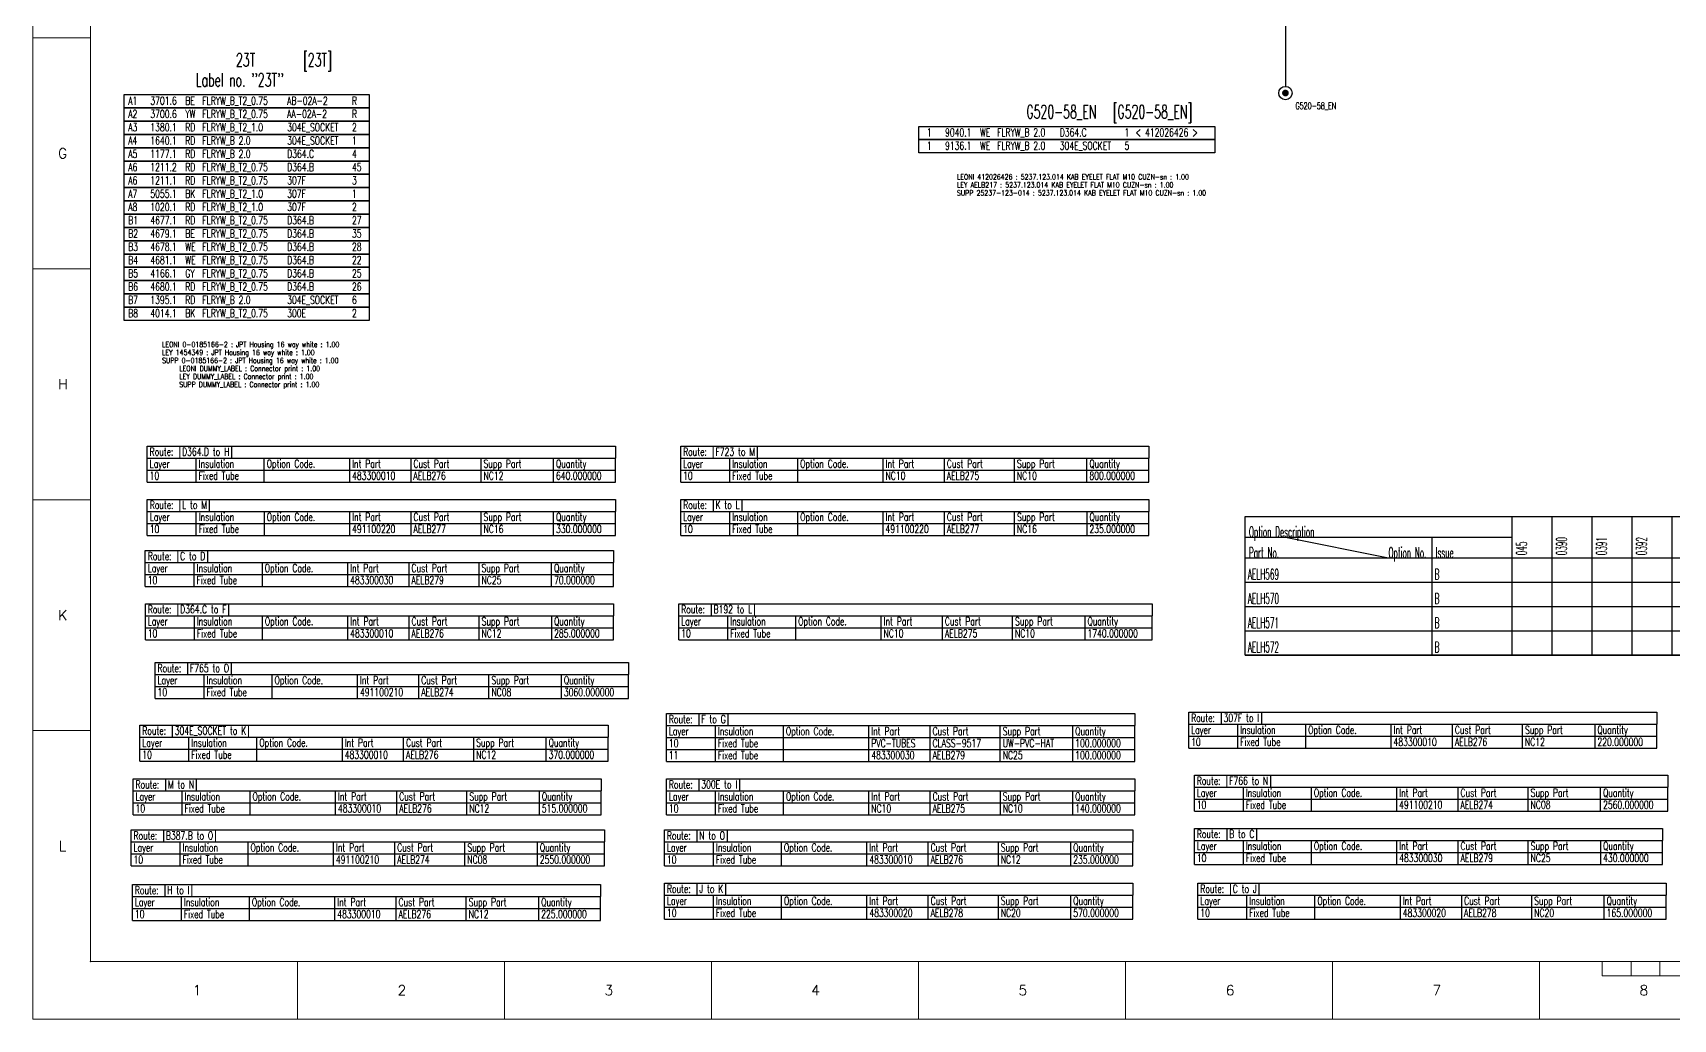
# Model space of a CAD drawing. Header units: millimetres. Extents: x 0 to 1601, y 0 to 909.
# Drawn here: x 0 to 615, y 0 to 370 of the extents above; entities that cross this region are included whole.
import ezdxf

# ---------------------------------------------------------------- set-up
doc = ezdxf.new("R2010")
doc.units = ezdxf.units.MM
doc.linetypes.add('HIDDEN', pattern=[9.525, 6.35, -3.175])
doc.layers.add('Leoni-Beschriftungslayer', color=7, linetype='Continuous')
doc.layers.add('Unreferenced', color=7, linetype='Continuous')
doc.styles.add('DEFAULT', font='simplex.shx', dxfattribs={"bigfont": 'bigfont'})
doc.styles.add('HS-COMP-DESCRIPTION', font='ROMANS.SHX', dxfattribs={"width": 0.6, "height": 5})
doc.styles.add('HS-NODE', font='ROMANS.SHX', dxfattribs={"width": 0.7, "height": 2.5})
doc.styles.add('HS-PART-NO', font='ROMANS.SHX', dxfattribs={"width": 0.7, "height": 2})
doc.styles.add('HS-TABLE-COMPOSITE', font='ROMANS.SHX', dxfattribs={"width": 0.5, "height": 4})
doc.styles.add('HS-TABLE-INSULATION', font='ROMANS.SHX', dxfattribs={"width": 0.7, "height": 3})
doc.styles.add('HS-WIRE', font='ROMANS.SHX', dxfattribs={"width": 0.7, "height": 3})

# ---------------------------------------------------------------- blocks, each defined once
blk = doc.blocks.new('frame')
at = {"layer": 'Unreferenced', "color": 0, "linetype": 'Continuous', "lineweight": 0}
for p, q in [((791.47, 1921.68), (791.47, 3384.01)), ((791.47, 3384.01), (791.47, 1921.68)), ((826.25, 3349.24), (826.25, 1956.46)), ((791.47, 2513.57), (826.25, 2513.57)), ((791.47, 2374.29), (826.25, 2374.29)), ((791.47, 2235.02), (826.25, 2235.02)), ((791.47, 2095.74), (826.25, 2095.74)), ((826.25, 1956.46), (2824.13, 1956.46)), ((951.11, 1956.46), (951.11, 1921.68)), ((1075.98, 1956.46), (1075.98, 1921.68)), ((1200.85, 1956.46), (1200.85, 1921.68)), ((1325.72, 1956.46), (1325.72, 1921.68)), ((1450.59, 1956.46), (1450.59, 1921.68)), ((1575.45, 1956.46), (1575.45, 1921.68)), ((1700.32, 1956.46), (1700.32, 1921.68)), ((1738.25, 1956.46), (1738.25, 1947.77)), ((1755.64, 1956.46), (1755.64, 1947.77)), ((1773.02, 1956.46), (1773.02, 1947.77)), ((1738.25, 1947.77), (1912.13, 1947.77)), ((791.47, 1921.68), (2858.9, 1921.68)), ((791.47, 1921.68), (2858.9, 1921.68))]:
    blk.add_line(p, q, dxfattribs=at)
blk.add_point((826.25, 1956.46), dxfattribs=at)
blk.add_point((826.25, 1956.46), dxfattribs=at)
at = {"layer": 'Unreferenced', "color": 0, "linetype": 'Continuous', "lineweight": 0, "style": 'DEFAULT'}
for s, p in [('G', (806.69, 2440.95)), ('H', (806.83, 2301.67)), ('K', (806.83, 2162.4)), ('L', (807.12, 2023.12)), ('1', (887.96, 1936.09)), ('2', (1011.52, 1936.09)), ('3', (1136.39, 1936.09)), ('4', (1261.11, 1936.09)), ('5', (1386.12, 1936.09)), ('6', (1511.14, 1936.09)), ('7', (1635.86, 1936.09)), ('8', (1760.73, 1936.09))]:
    blk.add_text(s, height=6.09, dxfattribs=at).set_placement(p)

msp = doc.modelspace()

# ---------------------------------------------------------------- linework, layer by layer
at = {"color": 7, "ltscale": 8}
msp.add_lwpolyline([(469.671, 395.365), (469.675, 349.754)], dxfattribs=at)
at = {"color": 7, "linetype": 'Continuous'}
for points in [[(34.27, 341.671), (34.27, 346.651), (126.07, 346.651), (126.07, 341.671), (34.27, 341.671)], [(34.27, 336.691), (34.27, 341.671), (126.07, 341.671), (126.07, 336.691), (34.27, 336.691)], [(34.27, 331.711), (34.27, 336.691), (126.07, 336.691), (126.07, 331.711), (34.27, 331.711)], [(332.251, 329.779), (332.251, 334.759), (443.151, 334.759), (443.151, 329.779), (332.251, 329.779)], [(34.27, 326.731), (34.27, 331.711), (126.07, 331.711), (126.07, 326.731), (34.27, 326.731)], [(34.27, 321.751), (34.27, 326.731), (126.07, 326.731), (126.07, 321.751), (34.27, 321.751)], [(332.251, 324.799), (332.251, 329.779), (443.151, 329.779), (443.151, 324.799), (332.251, 324.799)], [(34.27, 316.771), (34.27, 321.751), (126.07, 321.751), (126.07, 316.771), (34.27, 316.771)], [(34.27, 311.791), (34.27, 316.771), (126.07, 316.771), (126.07, 311.791), (34.27, 311.791)], [(34.27, 306.811), (34.27, 311.791), (126.07, 311.791), (126.07, 306.811), (34.27, 306.811)], [(34.27, 301.831), (34.27, 306.811), (126.07, 306.811), (126.07, 301.831), (34.27, 301.831)], [(34.27, 296.851), (34.27, 301.831), (126.07, 301.831), (126.07, 296.851), (34.27, 296.851)], [(34.27, 291.871), (34.27, 296.851), (126.07, 296.851), (126.07, 291.871), (34.27, 291.871)], [(34.27, 286.891), (34.27, 291.871), (126.07, 291.871), (126.07, 286.891), (34.27, 286.891)], [(34.27, 281.911), (34.27, 286.891), (126.07, 286.891), (126.07, 281.911), (34.27, 281.911)], [(34.27, 276.931), (34.27, 281.911), (126.07, 281.911), (126.07, 276.931), (34.27, 276.931)], [(34.27, 271.951), (34.27, 276.931), (126.07, 276.931), (126.07, 271.951), (34.27, 271.951)], [(34.27, 266.971), (34.27, 271.951), (126.07, 271.951), (126.07, 266.971), (34.27, 266.971)], [(34.27, 261.991), (34.27, 266.971), (126.07, 266.971), (126.07, 261.991), (34.27, 261.991)], [(42.919, 210.375), (42.919, 214.875)], [(42.919, 214.875), (218.479, 214.875)], [(42.919, 210.375), (218.479, 210.375)], [(42.919, 201.375), (42.919, 210.375)], [(42.919, 201.375), (42.919, 210.375)], [(42.919, 210.375), (218.479, 210.375)], [(61.289, 201.375), (61.289, 210.375)], [(86.809, 201.375), (86.809, 210.375)], [(118.819, 201.375), (118.819, 210.375)], [(141.809, 201.375), (141.809, 210.375)], [(168.099, 201.375), (168.099, 210.375)], [(195.269, 201.375), (195.269, 210.375)], [(218.479, 214.875), (218.479, 210.375)], [(218.479, 201.375), (218.479, 210.375)], [(218.479, 201.375), (218.479, 210.375)], [(242.919, 210.375), (242.919, 214.875)], [(242.919, 214.875), (418.479, 214.875)], [(242.919, 210.375), (418.479, 210.375)], [(242.919, 201.375), (242.919, 210.375)], [(242.919, 201.375), (242.919, 210.375)], [(242.919, 210.375), (418.479, 210.375)], [(261.289, 201.375), (261.289, 210.375)], [(286.809, 201.375), (286.809, 210.375)], [(318.819, 201.375), (318.819, 210.375)], [(341.809, 201.375), (341.809, 210.375)], [(368.099, 201.375), (368.099, 210.375)], [(395.269, 201.375), (395.269, 210.375)], [(418.479, 214.875), (418.479, 210.375)], [(418.479, 201.375), (418.479, 210.375)], [(418.479, 201.375), (418.479, 210.375)], [(42.919, 205.875), (218.479, 205.875)], [(242.919, 205.875), (418.479, 205.875)], [(42.919, 201.375), (218.479, 201.375)], [(42.919, 201.375), (218.479, 201.375)], [(242.919, 201.375), (418.479, 201.375)], [(242.919, 201.375), (418.479, 201.375)], [(42.935, 190.405), (42.935, 194.905)], [(42.935, 194.905), (218.495, 194.905)], [(218.495, 194.905), (218.495, 190.405)], [(242.935, 190.405), (242.935, 194.905)], [(242.935, 194.905), (418.495, 194.905)], [(418.495, 194.905), (418.495, 190.405)], [(42.935, 190.405), (218.495, 190.405)], [(42.935, 181.405), (42.935, 190.405)], [(42.935, 181.405), (42.935, 190.405)], [(42.935, 190.405), (218.495, 190.405)], [(42.935, 185.905), (218.495, 185.905)], [(61.305, 181.405), (61.305, 190.405)], [(86.825, 181.405), (86.825, 190.405)], [(118.835, 181.405), (118.835, 190.405)], [(141.825, 181.405), (141.825, 190.405)], [(168.115, 181.405), (168.115, 190.405)], [(195.285, 181.405), (195.285, 190.405)], [(218.495, 181.405), (218.495, 190.405)], [(218.495, 181.405), (218.495, 190.405)], [(242.935, 190.405), (418.495, 190.405)], [(242.935, 181.405), (242.935, 190.405)], [(242.935, 181.405), (242.935, 190.405)], [(242.935, 190.405), (418.495, 190.405)], [(242.935, 185.905), (418.495, 185.905)], [(261.305, 181.405), (261.305, 190.405)], [(286.825, 181.405), (286.825, 190.405)], [(318.835, 181.405), (318.835, 190.405)], [(341.825, 181.405), (341.825, 190.405)], [(368.115, 181.405), (368.115, 190.405)], [(395.285, 181.405), (395.285, 190.405)], [(418.495, 181.405), (418.495, 190.405)], [(418.495, 181.405), (418.495, 190.405)], [(454.608, 188.537), (989.608, 188.537), (989.608, 136.537), (454.608, 136.537), (454.608, 188.537)], [(554.608, 188.537), (554.608, 172.918)], [(569.608, 188.537), (569.608, 136.537)], [(584.608, 188.537), (584.608, 136.537)], [(599.608, 188.537), (599.608, 136.537)], [(614.608, 188.537), (614.608, 136.537)], [(42.935, 181.405), (218.495, 181.405)], [(42.935, 181.405), (218.495, 181.405)], [(242.935, 181.405), (418.495, 181.405)], [(242.935, 181.405), (418.495, 181.405)], [(454.608, 180.728), (554.608, 180.728)], [(469.656, 180.728), (508.322, 172.918)], [(524.608, 180.728), (524.608, 172.918)], [(42.183, 171.24), (42.183, 175.74)], [(42.183, 175.74), (217.743, 175.74)], [(217.743, 175.74), (217.743, 171.24)], [(454.608, 172.918), (989.608, 172.918)], [(524.608, 172.918), (524.608, 136.537)], [(554.608, 172.918), (554.608, 136.537)], [(42.183, 171.24), (217.743, 171.24)], [(42.183, 162.24), (42.183, 171.24)], [(42.183, 162.24), (42.183, 171.24)], [(42.183, 171.24), (217.743, 171.24)], [(42.183, 166.74), (217.743, 166.74)], [(60.553, 162.24), (60.553, 171.24)], [(86.073, 162.24), (86.073, 171.24)], [(118.083, 162.24), (118.083, 171.24)], [(141.073, 162.24), (141.073, 171.24)], [(167.363, 162.24), (167.363, 171.24)], [(194.533, 162.24), (194.533, 171.24)], [(217.743, 162.24), (217.743, 171.24)], [(217.743, 162.24), (217.743, 171.24)], [(42.183, 162.24), (217.743, 162.24)], [(42.183, 162.24), (217.743, 162.24)], [(454.608, 163.823), (989.608, 163.823)], [(42.199, 151.27), (42.199, 155.77)], [(42.199, 155.77), (217.759, 155.77)], [(217.759, 155.77), (217.759, 151.27)], [(242.199, 151.27), (242.199, 155.77)], [(242.199, 155.77), (419.749, 155.77)], [(419.749, 155.77), (419.749, 151.27)], [(454.608, 154.728), (989.608, 154.728)], [(42.199, 151.27), (217.759, 151.27)], [(42.199, 142.27), (42.199, 151.27)], [(42.199, 142.27), (42.199, 151.27)], [(42.199, 151.27), (217.759, 151.27)], [(60.569, 142.27), (60.569, 151.27)], [(86.089, 142.27), (86.089, 151.27)], [(118.099, 142.27), (118.099, 151.27)], [(141.089, 142.27), (141.089, 151.27)], [(167.379, 142.27), (167.379, 151.27)], [(194.549, 142.27), (194.549, 151.27)], [(217.759, 142.27), (217.759, 151.27)], [(217.759, 142.27), (217.759, 151.27)], [(242.199, 151.27), (419.749, 151.27)], [(242.199, 142.27), (242.199, 151.27)], [(242.199, 142.27), (242.199, 151.27)], [(242.199, 151.27), (419.749, 151.27)], [(260.569, 142.27), (260.569, 151.27)], [(286.089, 142.27), (286.089, 151.27)], [(318.099, 142.27), (318.099, 151.27)], [(341.089, 142.27), (341.089, 151.27)], [(367.379, 142.27), (367.379, 151.27)], [(394.549, 142.27), (394.549, 151.27)], [(419.749, 142.27), (419.749, 151.27)], [(419.749, 142.27), (419.749, 151.27)], [(42.199, 146.77), (217.759, 146.77)], [(42.199, 142.27), (217.759, 142.27)], [(42.199, 142.27), (217.759, 142.27)], [(242.199, 146.77), (419.749, 146.77)], [(242.199, 142.27), (419.749, 142.27)], [(242.199, 142.27), (419.749, 142.27)], [(454.608, 145.633), (989.608, 145.633)], [(454.608, 136.537), (989.608, 136.537)], [(45.865, 129.209), (45.865, 133.709)], [(45.865, 133.709), (223.415, 133.709)], [(45.865, 129.209), (223.415, 129.209)], [(45.865, 120.209), (45.865, 129.209)], [(45.865, 120.209), (45.865, 129.209)], [(45.865, 129.209), (223.415, 129.209)], [(64.235, 120.209), (64.235, 129.209)], [(89.755, 120.209), (89.755, 129.209)], [(121.765, 120.209), (121.765, 129.209)], [(144.755, 120.209), (144.755, 129.209)], [(171.045, 120.209), (171.045, 129.209)], [(198.215, 120.209), (198.215, 129.209)], [(223.415, 133.709), (223.415, 129.209)], [(223.415, 120.209), (223.415, 129.209)], [(223.415, 120.209), (223.415, 129.209)], [(45.865, 124.709), (223.415, 124.709)], [(45.865, 120.209), (223.415, 120.209)], [(45.865, 120.209), (223.415, 120.209)], [(237.586, 110.088), (237.586, 114.588)], [(237.586, 114.588), (413.146, 114.588)], [(413.146, 114.588), (413.146, 110.088)], [(433.404, 110.576), (433.404, 115.076)], [(433.404, 115.076), (608.964, 115.076)], [(608.964, 115.076), (608.964, 110.576)], [(40.159, 105.777), (40.159, 110.277)], [(40.159, 110.277), (215.719, 110.277)], [(40.159, 105.777), (215.719, 105.777)], [(40.159, 96.777), (40.159, 105.777)], [(40.159, 96.777), (40.159, 105.777)], [(40.159, 105.777), (215.719, 105.777)], [(58.529, 96.777), (58.529, 105.777)], [(84.049, 96.777), (84.049, 105.777)], [(116.059, 96.777), (116.059, 105.777)], [(139.049, 96.777), (139.049, 105.777)], [(165.339, 96.777), (165.339, 105.777)], [(192.509, 96.777), (192.509, 105.777)], [(215.719, 110.277), (215.719, 105.777)], [(215.719, 96.777), (215.719, 105.777)], [(215.719, 96.777), (215.719, 105.777)], [(237.586, 110.088), (413.146, 110.088)], [(237.586, 96.588), (237.586, 110.088)], [(237.586, 96.588), (237.586, 110.088)], [(237.586, 110.088), (413.146, 110.088)], [(237.586, 105.588), (413.146, 105.588)], [(255.956, 96.588), (255.956, 110.088)], [(281.476, 96.588), (281.476, 110.088)], [(313.486, 96.588), (313.486, 110.088)], [(336.476, 96.588), (336.476, 110.088)], [(362.766, 96.588), (362.766, 110.088)], [(389.936, 96.588), (389.936, 110.088)], [(413.146, 96.588), (413.146, 110.088)], [(413.146, 96.588), (413.146, 110.088)], [(433.404, 110.576), (608.964, 110.576)], [(433.404, 101.576), (433.404, 110.576)], [(433.404, 101.576), (433.404, 110.576)], [(433.404, 110.576), (608.964, 110.576)], [(433.404, 106.076), (608.964, 106.076)], [(451.774, 101.576), (451.774, 110.576)], [(477.294, 101.576), (477.294, 110.576)], [(509.304, 101.576), (509.304, 110.576)], [(532.294, 101.576), (532.294, 110.576)], [(558.584, 101.576), (558.584, 110.576)], [(585.754, 101.576), (585.754, 110.576)], [(608.964, 101.576), (608.964, 110.576)], [(608.964, 101.576), (608.964, 110.576)], [(40.159, 101.277), (215.719, 101.277)], [(237.586, 101.088), (413.146, 101.088)], [(433.404, 101.576), (608.964, 101.576)], [(433.404, 101.576), (608.964, 101.576)], [(40.159, 96.777), (215.719, 96.777)], [(40.159, 96.777), (215.719, 96.777)], [(237.586, 96.588), (413.146, 96.588)], [(237.586, 96.588), (413.146, 96.588)], [(37.602, 85.618), (37.602, 90.118)], [(37.602, 90.118), (213.162, 90.118)], [(213.162, 90.118), (213.162, 85.618)], [(237.602, 85.618), (237.602, 90.118)], [(237.602, 90.118), (413.162, 90.118)], [(413.162, 90.118), (413.162, 85.618)], [(435.52, 87.011), (435.52, 91.511)], [(435.52, 91.511), (613.07, 91.511)], [(435.52, 87.011), (613.07, 87.011)], [(435.52, 78.011), (435.52, 87.011)], [(435.52, 78.011), (435.52, 87.011)], [(435.52, 87.011), (613.07, 87.011)], [(453.89, 78.011), (453.89, 87.011)], [(479.41, 78.011), (479.41, 87.011)], [(511.42, 78.011), (511.42, 87.011)], [(534.41, 78.011), (534.41, 87.011)], [(560.7, 78.011), (560.7, 87.011)], [(587.87, 78.011), (587.87, 87.011)], [(613.07, 91.511), (613.07, 87.011)], [(613.07, 78.011), (613.07, 87.011)], [(613.07, 78.011), (613.07, 87.011)], [(37.602, 85.618), (213.162, 85.618)], [(37.602, 76.618), (37.602, 85.618)], [(37.602, 76.618), (37.602, 85.618)], [(37.602, 85.618), (213.162, 85.618)], [(37.602, 81.118), (213.162, 81.118)], [(55.972, 76.618), (55.972, 85.618)], [(81.492, 76.618), (81.492, 85.618)], [(113.502, 76.618), (113.502, 85.618)], [(136.492, 76.618), (136.492, 85.618)], [(162.782, 76.618), (162.782, 85.618)], [(189.952, 76.618), (189.952, 85.618)], [(213.162, 76.618), (213.162, 85.618)], [(213.162, 76.618), (213.162, 85.618)], [(237.602, 85.618), (413.162, 85.618)], [(237.602, 76.618), (237.602, 85.618)], [(237.602, 76.618), (237.602, 85.618)], [(237.602, 85.618), (413.162, 85.618)], [(237.602, 81.118), (413.162, 81.118)], [(255.972, 76.618), (255.972, 85.618)], [(281.492, 76.618), (281.492, 85.618)], [(313.502, 76.618), (313.502, 85.618)], [(336.492, 76.618), (336.492, 85.618)], [(362.782, 76.618), (362.782, 85.618)], [(389.952, 76.618), (389.952, 85.618)], [(413.162, 76.618), (413.162, 85.618)], [(413.162, 76.618), (413.162, 85.618)], [(435.52, 82.511), (613.07, 82.511)], [(37.602, 76.618), (213.162, 76.618)], [(37.602, 76.618), (213.162, 76.618)], [(237.602, 76.618), (413.162, 76.618)], [(237.602, 76.618), (413.162, 76.618)], [(435.52, 78.011), (613.07, 78.011)], [(435.52, 78.011), (613.07, 78.011)], [(36.85, 66.453), (36.85, 70.953)], [(36.85, 70.953), (214.4, 70.953)], [(214.4, 70.953), (214.4, 66.453)], [(236.85, 66.453), (236.85, 70.953)], [(236.85, 70.953), (412.41, 70.953)], [(412.41, 70.953), (412.41, 66.453)], [(435.536, 67.042), (435.536, 71.542)], [(435.536, 71.542), (611.096, 71.542)], [(611.096, 71.542), (611.096, 67.042)], [(36.85, 66.453), (214.4, 66.453)], [(36.85, 57.453), (36.85, 66.453)], [(36.85, 57.453), (36.85, 66.453)], [(36.85, 66.453), (214.4, 66.453)], [(36.85, 61.953), (214.4, 61.953)], [(55.22, 57.453), (55.22, 66.453)], [(80.74, 57.453), (80.74, 66.453)], [(112.75, 57.453), (112.75, 66.453)], [(135.74, 57.453), (135.74, 66.453)], [(162.03, 57.453), (162.03, 66.453)], [(189.2, 57.453), (189.2, 66.453)], [(214.4, 57.453), (214.4, 66.453)], [(214.4, 57.453), (214.4, 66.453)], [(236.85, 66.453), (412.41, 66.453)], [(236.85, 57.453), (236.85, 66.453)], [(236.85, 57.453), (236.85, 66.453)], [(236.85, 66.453), (412.41, 66.453)], [(236.85, 61.953), (412.41, 61.953)], [(255.22, 57.453), (255.22, 66.453)], [(280.74, 57.453), (280.74, 66.453)], [(312.75, 57.453), (312.75, 66.453)], [(335.74, 57.453), (335.74, 66.453)], [(362.03, 57.453), (362.03, 66.453)], [(389.2, 57.453), (389.2, 66.453)], [(412.41, 57.453), (412.41, 66.453)], [(412.41, 57.453), (412.41, 66.453)], [(435.536, 67.042), (611.096, 67.042)], [(435.536, 58.042), (435.536, 67.042)], [(435.536, 58.042), (435.536, 67.042)], [(435.536, 67.042), (611.096, 67.042)], [(435.536, 62.542), (611.096, 62.542)], [(453.906, 58.042), (453.906, 67.042)], [(479.426, 58.042), (479.426, 67.042)], [(511.436, 58.042), (511.436, 67.042)], [(534.426, 58.042), (534.426, 67.042)], [(560.716, 58.042), (560.716, 67.042)], [(587.886, 58.042), (587.886, 67.042)], [(611.096, 58.042), (611.096, 67.042)], [(611.096, 58.042), (611.096, 67.042)], [(36.85, 57.453), (214.4, 57.453)], [(36.85, 57.453), (214.4, 57.453)], [(236.85, 57.453), (412.41, 57.453)], [(236.85, 57.453), (412.41, 57.453)], [(435.536, 58.042), (611.096, 58.042)], [(435.536, 58.042), (611.096, 58.042)], [(37.357, 46.001), (37.357, 50.501)], [(37.357, 50.501), (212.917, 50.501)], [(212.917, 50.501), (212.917, 46.001)], [(236.866, 46.483), (236.866, 50.983)], [(236.866, 50.983), (412.426, 50.983)], [(412.426, 50.983), (412.426, 46.483)], [(436.866, 46.483), (436.866, 50.983)], [(436.866, 50.983), (612.426, 50.983)], [(612.426, 50.983), (612.426, 46.483)], [(37.357, 46.001), (212.917, 46.001)], [(37.357, 37.001), (37.357, 46.001)], [(37.357, 37.001), (37.357, 46.001)], [(37.357, 46.001), (212.917, 46.001)], [(55.727, 37.001), (55.727, 46.001)], [(81.247, 37.001), (81.247, 46.001)], [(113.257, 37.001), (113.257, 46.001)], [(136.247, 37.001), (136.247, 46.001)], [(162.537, 37.001), (162.537, 46.001)], [(189.707, 37.001), (189.707, 46.001)], [(212.917, 37.001), (212.917, 46.001)], [(212.917, 37.001), (212.917, 46.001)], [(236.866, 46.483), (412.426, 46.483)], [(236.866, 37.483), (236.866, 46.483)], [(236.866, 37.483), (236.866, 46.483)], [(236.866, 46.483), (412.426, 46.483)], [(255.236, 37.483), (255.236, 46.483)], [(280.756, 37.483), (280.756, 46.483)], [(312.766, 37.483), (312.766, 46.483)], [(335.756, 37.483), (335.756, 46.483)], [(362.046, 37.483), (362.046, 46.483)], [(389.216, 37.483), (389.216, 46.483)], [(412.426, 37.483), (412.426, 46.483)], [(412.426, 37.483), (412.426, 46.483)], [(436.866, 46.483), (612.426, 46.483)], [(436.866, 37.483), (436.866, 46.483)], [(436.866, 37.483), (436.866, 46.483)], [(436.866, 46.483), (612.426, 46.483)], [(455.236, 37.483), (455.236, 46.483)], [(480.756, 37.483), (480.756, 46.483)], [(512.766, 37.483), (512.766, 46.483)], [(535.756, 37.483), (535.756, 46.483)], [(562.046, 37.483), (562.046, 46.483)], [(589.216, 37.483), (589.216, 46.483)], [(612.426, 37.483), (612.426, 46.483)], [(612.426, 37.483), (612.426, 46.483)], [(37.357, 41.501), (212.917, 41.501)], [(37.357, 37.001), (212.917, 37.001)], [(37.357, 37.001), (212.917, 37.001)], [(236.866, 41.983), (412.426, 41.983)], [(236.866, 37.483), (412.426, 37.483)], [(236.866, 37.483), (412.426, 37.483)], [(436.866, 41.983), (612.426, 41.983)], [(436.866, 37.483), (612.426, 37.483)], [(436.866, 37.483), (612.426, 37.483)]]:
    msp.add_lwpolyline(points, dxfattribs=at)
msp.add_lwpolyline([(469.05, 347.254, 1.25, 1.25, 1), (470.3, 347.254, 1.25, 1.25, 1)], format="xyseb", close=True, dxfattribs=at)
msp.add_circle((469.675, 347.254), 2.5, dxfattribs=at)

# ---------------------------------------------------------------- block references
at = {"layer": 'Leoni-Beschriftungslayer', "color": 0, "linetype": 'HIDDEN', "xscale": 0.6215625000004366, "yscale": 0.6215625000000102, "zscale": 0.6215625}
msp.add_blockref('frame', (-491.949, -1194.446), dxfattribs=at)

# ---------------------------------------------------------------- texts
at = {"color": 5, "linetype": 'Continuous'}
for s, height, style, width, p in [(' [23T]', 5, 'HS-COMP-DESCRIPTION', 0.6, (99.241, 357.151)), ('3701.6 ', 3, 'HS-WIRE', 0.7, (44.07, 342.871)), ('BE ', 3, 'HS-WIRE', 0.7, (57.17, 342.871)), ('FLRYW_B_T2_0.75 ', 3, 'HS-WIRE', 0.7, (63.57, 342.871)), ('AB-02A-2 ', 3, 'HS-WIRE', 0.7, (95.37, 342.871)), ('R ', 3, 'HS-WIRE', 0.7, (119.67, 342.871)), ('3700.6 ', 3, 'HS-WIRE', 0.7, (44.07, 337.891)), ('YW ', 3, 'HS-WIRE', 0.7, (57.17, 337.891)), ('FLRYW_B_T2_0.75 ', 3, 'HS-WIRE', 0.7, (63.57, 337.891)), ('AA-02A-2 ', 3, 'HS-WIRE', 0.7, (95.37, 337.891)), ('R ', 3, 'HS-WIRE', 0.7, (119.67, 337.891)), (' [G520-58_EN]', 5, 'HS-COMP-DESCRIPTION', 0.6, (402.844, 337.759)), ('G520-58_EN', 2.5, 'HS-NODE', 0.7, (473.425, 341.204)), ('4677.1 ', 3, 'HS-WIRE', 0.7, (44.07, 298.051)), ('4679.1 ', 3, 'HS-WIRE', 0.7, (44.07, 293.071)), ('RD ', 3, 'HS-WIRE', 0.7, (57.17, 298.051)), ('BE ', 3, 'HS-WIRE', 0.7, (57.17, 293.071)), ('FLRYW_B_T2_0.75 ', 3, 'HS-WIRE', 0.7, (63.57, 298.051)), ('FLRYW_B_T2_0.75 ', 3, 'HS-WIRE', 0.7, (63.57, 293.071)), ('D364.B ', 3, 'HS-WIRE', 0.7, (95.37, 298.051)), ('D364.B ', 3, 'HS-WIRE', 0.7, (95.37, 293.071)), ('27 ', 3, 'HS-WIRE', 0.7, (119.67, 298.051)), ('35 ', 3, 'HS-WIRE', 0.7, (119.67, 293.071)), ('4678.1 ', 3, 'HS-WIRE', 0.7, (44.07, 288.091)), ('WE ', 3, 'HS-WIRE', 0.7, (57.17, 288.091)), ('FLRYW_B_T2_0.75 ', 3, 'HS-WIRE', 0.7, (63.57, 288.091)), ('D364.B ', 3, 'HS-WIRE', 0.7, (95.37, 288.091)), ('28 ', 3, 'HS-WIRE', 0.7, (119.67, 288.091)), ('4681.1 ', 3, 'HS-WIRE', 0.7, (44.07, 283.111)), ('WE ', 3, 'HS-WIRE', 0.7, (57.17, 283.111)), ('FLRYW_B_T2_0.75 ', 3, 'HS-WIRE', 0.7, (63.57, 283.111)), ('D364.B ', 3, 'HS-WIRE', 0.7, (95.37, 283.111)), ('22 ', 3, 'HS-WIRE', 0.7, (119.67, 283.111)), ('4166.1 ', 3, 'HS-WIRE', 0.7, (44.07, 278.131)), ('GY ', 3, 'HS-WIRE', 0.7, (57.17, 278.131)), ('FLRYW_B_T2_0.75 ', 3, 'HS-WIRE', 0.7, (63.57, 278.131)), ('D364.B ', 3, 'HS-WIRE', 0.7, (95.37, 278.131)), ('25 ', 3, 'HS-WIRE', 0.7, (119.67, 278.131)), ('4680.1 ', 3, 'HS-WIRE', 0.7, (44.07, 273.151)), ('RD ', 3, 'HS-WIRE', 0.7, (57.17, 273.151)), ('FLRYW_B_T2_0.75 ', 3, 'HS-WIRE', 0.7, (63.57, 273.151)), ('D364.B ', 3, 'HS-WIRE', 0.7, (95.37, 273.151)), ('26 ', 3, 'HS-WIRE', 0.7, (119.67, 273.151))]:
    msp.add_text(s, height=height, dxfattribs=dict(at, style=style, width=width)).set_placement(p)
at = {"color": 42, "linetype": 'Continuous', "style": 'HS-COMP-DESCRIPTION', "width": 0.6}
for s, p in [('23T', (76.17, 357.151)), ("Label no. ''23T''", (61.098, 349.651)), ('G520-58_EN', (372.558, 337.759))]:
    msp.add_text(s, height=5, dxfattribs=at).set_placement(p)
at = {"color": 7, "linetype": 'Continuous'}
for s, height, style, width, p in [('A1  ', 3, 'HS-WIRE', 0.7, (35.77, 342.871)), ('A2  ', 3, 'HS-WIRE', 0.7, (35.77, 337.891)), ('A3  ', 3, 'HS-WIRE', 0.7, (35.77, 332.911)), (' 1  ', 3, 'HS-WIRE', 0.7, (333.751, 330.979)), ('A4  ', 3, 'HS-WIRE', 0.7, (35.77, 327.931)), (' 1  ', 3, 'HS-WIRE', 0.7, (333.751, 325.999)), ('A5  ', 3, 'HS-WIRE', 0.7, (35.77, 322.951)), ('A6  ', 3, 'HS-WIRE', 0.7, (35.77, 317.971)), ('A6  ', 3, 'HS-WIRE', 0.7, (35.77, 312.991)), ('A7  ', 3, 'HS-WIRE', 0.7, (35.77, 308.011)), ('A8  ', 3, 'HS-WIRE', 0.7, (35.77, 303.031)), ('B1  ', 3, 'HS-WIRE', 0.7, (35.77, 298.051)), ('B2  ', 3, 'HS-WIRE', 0.7, (35.77, 293.071)), ('B3  ', 3, 'HS-WIRE', 0.7, (35.77, 288.091)), ('B4  ', 3, 'HS-WIRE', 0.7, (35.77, 283.111)), ('B5  ', 3, 'HS-WIRE', 0.7, (35.77, 278.131)), ('B6  ', 3, 'HS-WIRE', 0.7, (35.77, 273.151)), ('B7  ', 3, 'HS-WIRE', 0.7, (35.77, 268.171)), ('B8  ', 3, 'HS-WIRE', 0.7, (35.77, 263.191)), ('Route:', 3, 'HS-TABLE-INSULATION', 0.7, (43.819, 211.275)), ('Route:', 3, 'HS-TABLE-INSULATION', 0.7, (243.819, 211.275)), ('Route:', 3, 'HS-TABLE-INSULATION', 0.7, (43.835, 191.305)), ('Route:', 3, 'HS-TABLE-INSULATION', 0.7, (243.835, 191.305)), (' Option Description', 4, 'HS-TABLE-COMPOSITE', 0.5, (454.608, 180.728)), ('Route:', 3, 'HS-TABLE-INSULATION', 0.7, (43.083, 172.14)), (' Part No.', 4, 'HS-TABLE-COMPOSITE', 0.5, (454.608, 172.918)), ('Option No.', 4, 'HS-TABLE-COMPOSITE', 0.5, (508.322, 172.918)), (' Issue', 4, 'HS-TABLE-COMPOSITE', 0.5, (524.608, 172.918)), ('AELH569', 4, 'HS-TABLE-COMPOSITE', 0.5, (455.608, 164.823)), ('B', 4, 'HS-TABLE-COMPOSITE', 0.5, (525.608, 164.823)), ('Route:', 3, 'HS-TABLE-INSULATION', 0.7, (43.099, 152.17)), ('Route:', 3, 'HS-TABLE-INSULATION', 0.7, (243.099, 152.17)), ('AELH570', 4, 'HS-TABLE-COMPOSITE', 0.5, (455.608, 155.728)), ('B', 4, 'HS-TABLE-COMPOSITE', 0.5, (525.608, 155.728)), ('AELH571', 4, 'HS-TABLE-COMPOSITE', 0.5, (455.608, 146.633)), ('B', 4, 'HS-TABLE-COMPOSITE', 0.5, (525.608, 146.633)), ('AELH572', 4, 'HS-TABLE-COMPOSITE', 0.5, (455.608, 137.537)), ('B', 4, 'HS-TABLE-COMPOSITE', 0.5, (525.608, 137.537)), ('Route:', 3, 'HS-TABLE-INSULATION', 0.7, (46.765, 130.109)), ('Route:', 3, 'HS-TABLE-INSULATION', 0.7, (238.486, 110.988)), ('Route:', 3, 'HS-TABLE-INSULATION', 0.7, (434.304, 111.476)), ('Route:', 3, 'HS-TABLE-INSULATION', 0.7, (41.059, 106.677)), ('Route:', 3, 'HS-TABLE-INSULATION', 0.7, (38.502, 86.518)), ('Route:', 3, 'HS-TABLE-INSULATION', 0.7, (238.502, 86.518)), ('Route:', 3, 'HS-TABLE-INSULATION', 0.7, (436.42, 87.911)), ('Route:', 3, 'HS-TABLE-INSULATION', 0.7, (37.75, 67.353)), ('Route:', 3, 'HS-TABLE-INSULATION', 0.7, (237.75, 67.353)), ('Route:', 3, 'HS-TABLE-INSULATION', 0.7, (436.436, 67.942)), ('Route:', 3, 'HS-TABLE-INSULATION', 0.7, (38.257, 46.901)), ('Route:', 3, 'HS-TABLE-INSULATION', 0.7, (237.766, 47.383)), ('Route:', 3, 'HS-TABLE-INSULATION', 0.7, (437.766, 47.383))]:
    msp.add_text(s, height=height, dxfattribs=dict(at, style=style, width=width)).set_placement(p)
at = {"color": 92, "linetype": 'Continuous', "width": 0.7}
for s, style, p in [('1380.1 ', 'HS-WIRE', (44.07, 332.911)), ('RD ', 'HS-WIRE', (57.17, 332.911)), ('FLRYW_B_T2_1.0 ', 'HS-WIRE', (63.57, 332.911)), ('304E_SOCKET ', 'HS-WIRE', (95.37, 332.911)), ('2 ', 'HS-WIRE', (119.67, 332.911)), ('9040.1 ', 'HS-WIRE', (342.051, 330.979)), ('WE ', 'HS-WIRE', (355.151, 330.979)), ('FLRYW_B 2.0 ', 'HS-WIRE', (361.551, 330.979)), ('D364.C ', 'HS-WIRE', (385.051, 330.979)), ('1 ', 'HS-WIRE', (409.351, 330.979)), ('1640.1 ', 'HS-WIRE', (44.07, 327.931)), ('RD ', 'HS-WIRE', (57.17, 327.931)), ('FLRYW_B 2.0 ', 'HS-WIRE', (63.57, 327.931)), ('304E_SOCKET ', 'HS-WIRE', (95.37, 327.931)), ('1 ', 'HS-WIRE', (119.67, 327.931)), ('9136.1 ', 'HS-WIRE', (342.051, 325.999)), ('WE ', 'HS-WIRE', (355.151, 325.999)), ('FLRYW_B 2.0 ', 'HS-WIRE', (361.551, 325.999)), ('304E_SOCKET ', 'HS-WIRE', (385.051, 325.999)), ('5 ', 'HS-WIRE', (409.351, 325.999)), ('1177.1 ', 'HS-WIRE', (44.07, 322.951)), ('1211.2 ', 'HS-WIRE', (44.07, 317.971)), ('RD ', 'HS-WIRE', (57.17, 322.951)), ('RD ', 'HS-WIRE', (57.17, 317.971)), ('FLRYW_B 2.0 ', 'HS-WIRE', (63.57, 322.951)), ('FLRYW_B_T2_0.75 ', 'HS-WIRE', (63.57, 317.971)), ('D364.C ', 'HS-WIRE', (95.37, 322.951)), ('D364.B ', 'HS-WIRE', (95.37, 317.971)), ('4 ', 'HS-WIRE', (119.67, 322.951)), ('45 ', 'HS-WIRE', (119.67, 317.971)), ('1211.1 ', 'HS-WIRE', (44.07, 312.991)), ('RD ', 'HS-WIRE', (57.17, 312.991)), ('FLRYW_B_T2_0.75 ', 'HS-WIRE', (63.57, 312.991)), ('307F ', 'HS-WIRE', (95.37, 312.991)), ('3 ', 'HS-WIRE', (119.67, 312.991)), ('5055.1 ', 'HS-WIRE', (44.07, 308.011)), ('BK ', 'HS-WIRE', (57.17, 308.011)), ('FLRYW_B_T2_1.0 ', 'HS-WIRE', (63.57, 308.011)), ('307F ', 'HS-WIRE', (95.37, 308.011)), ('1 ', 'HS-WIRE', (119.67, 308.011)), ('1020.1 ', 'HS-WIRE', (44.07, 303.031)), ('RD ', 'HS-WIRE', (57.17, 303.031)), ('FLRYW_B_T2_1.0 ', 'HS-WIRE', (63.57, 303.031)), ('307F ', 'HS-WIRE', (95.37, 303.031)), ('2 ', 'HS-WIRE', (119.67, 303.031)), ('1395.1 ', 'HS-WIRE', (44.07, 268.171)), ('RD ', 'HS-WIRE', (57.17, 268.171)), ('FLRYW_B 2.0 ', 'HS-WIRE', (63.57, 268.171)), ('304E_SOCKET ', 'HS-WIRE', (95.37, 268.171)), ('6 ', 'HS-WIRE', (119.67, 268.171)), ('4014.1 ', 'HS-WIRE', (44.07, 263.191)), ('BK ', 'HS-WIRE', (57.17, 263.191)), ('FLRYW_B_T2_0.75 ', 'HS-WIRE', (63.57, 263.191)), ('300E ', 'HS-WIRE', (95.37, 263.191)), ('2 ', 'HS-WIRE', (119.67, 263.191)), ('[D364.D to H]', 'HS-TABLE-INSULATION', (54.709, 211.275)), ('[F723 to M]', 'HS-TABLE-INSULATION', (254.709, 211.275)), ('10 ', 'HS-TABLE-INSULATION', (43.819, 202.275)), ('Fixed Tube ', 'HS-TABLE-INSULATION', (62.189, 202.275)), ('483300010 ', 'HS-TABLE-INSULATION', (119.719, 202.275)), ('AELB276 ', 'HS-TABLE-INSULATION', (142.709, 202.275)), ('NC12 ', 'HS-TABLE-INSULATION', (168.999, 202.275)), ('640.000000 ', 'HS-TABLE-INSULATION', (196.169, 202.275)), ('10 ', 'HS-TABLE-INSULATION', (243.819, 202.275)), ('Fixed Tube ', 'HS-TABLE-INSULATION', (262.189, 202.275)), ('NC10 ', 'HS-TABLE-INSULATION', (319.719, 202.275)), ('AELB275 ', 'HS-TABLE-INSULATION', (342.709, 202.275)), ('NC10 ', 'HS-TABLE-INSULATION', (368.999, 202.275)), ('800.000000 ', 'HS-TABLE-INSULATION', (396.169, 202.275)), ('[L to M]', 'HS-TABLE-INSULATION', (54.725, 191.305)), ('[K to L]', 'HS-TABLE-INSULATION', (254.725, 191.305)), ('10 ', 'HS-TABLE-INSULATION', (43.835, 182.305)), ('Fixed Tube ', 'HS-TABLE-INSULATION', (62.205, 182.305)), ('491100220 ', 'HS-TABLE-INSULATION', (119.735, 182.305)), ('AELB277 ', 'HS-TABLE-INSULATION', (142.725, 182.305)), ('NC16 ', 'HS-TABLE-INSULATION', (169.015, 182.305)), ('330.000000 ', 'HS-TABLE-INSULATION', (196.185, 182.305)), ('10 ', 'HS-TABLE-INSULATION', (243.835, 182.305)), ('Fixed Tube ', 'HS-TABLE-INSULATION', (262.205, 182.305)), ('491100220 ', 'HS-TABLE-INSULATION', (319.735, 182.305)), ('AELB277 ', 'HS-TABLE-INSULATION', (342.725, 182.305)), ('NC16 ', 'HS-TABLE-INSULATION', (369.015, 182.305)), ('235.000000 ', 'HS-TABLE-INSULATION', (396.185, 182.305)), ('[C to D]', 'HS-TABLE-INSULATION', (53.973, 172.14)), ('10 ', 'HS-TABLE-INSULATION', (43.083, 163.14)), ('Fixed Tube ', 'HS-TABLE-INSULATION', (61.453, 163.14)), ('483300030 ', 'HS-TABLE-INSULATION', (118.983, 163.14)), ('AELB279 ', 'HS-TABLE-INSULATION', (141.973, 163.14)), ('NC25 ', 'HS-TABLE-INSULATION', (168.263, 163.14)), ('70.000000 ', 'HS-TABLE-INSULATION', (195.433, 163.14)), ('[D364.C to F]', 'HS-TABLE-INSULATION', (53.989, 152.17)), ('[B192 to L]', 'HS-TABLE-INSULATION', (253.989, 152.17)), ('10 ', 'HS-TABLE-INSULATION', (43.099, 143.17)), ('Fixed Tube ', 'HS-TABLE-INSULATION', (61.469, 143.17)), ('483300010 ', 'HS-TABLE-INSULATION', (118.999, 143.17)), ('AELB276 ', 'HS-TABLE-INSULATION', (141.989, 143.17)), ('NC12 ', 'HS-TABLE-INSULATION', (168.279, 143.17)), ('285.000000 ', 'HS-TABLE-INSULATION', (195.449, 143.17)), ('10 ', 'HS-TABLE-INSULATION', (243.099, 143.17)), ('Fixed Tube ', 'HS-TABLE-INSULATION', (261.469, 143.17)), ('NC10 ', 'HS-TABLE-INSULATION', (318.999, 143.17)), ('AELB275 ', 'HS-TABLE-INSULATION', (341.989, 143.17)), ('NC10 ', 'HS-TABLE-INSULATION', (368.279, 143.17)), ('1740.000000 ', 'HS-TABLE-INSULATION', (395.449, 143.17)), ('[F765 to O]', 'HS-TABLE-INSULATION', (57.655, 130.109)), ('10 ', 'HS-TABLE-INSULATION', (46.765, 121.109)), ('Fixed Tube ', 'HS-TABLE-INSULATION', (65.135, 121.109)), ('491100210 ', 'HS-TABLE-INSULATION', (122.665, 121.109)), ('AELB274 ', 'HS-TABLE-INSULATION', (145.655, 121.109)), ('NC08 ', 'HS-TABLE-INSULATION', (171.945, 121.109)), ('3060.000000 ', 'HS-TABLE-INSULATION', (199.115, 121.109)), ('[F to G]', 'HS-TABLE-INSULATION', (249.376, 110.988)), ('[307F to I]', 'HS-TABLE-INSULATION', (445.194, 111.476)), ('[304E_SOCKET to K]', 'HS-TABLE-INSULATION', (51.949, 106.677)), ('10 ', 'HS-TABLE-INSULATION', (238.486, 101.988)), ('Fixed Tube ', 'HS-TABLE-INSULATION', (256.856, 101.988)), ('PVC-TUBES ', 'HS-TABLE-INSULATION', (314.386, 101.988)), ('CLASS-9517 ', 'HS-TABLE-INSULATION', (337.376, 101.988)), ('UW-PVC-HAT ', 'HS-TABLE-INSULATION', (363.666, 101.988)), ('100.000000 ', 'HS-TABLE-INSULATION', (390.836, 101.988)), ('10 ', 'HS-TABLE-INSULATION', (434.304, 102.476)), ('Fixed Tube ', 'HS-TABLE-INSULATION', (452.674, 102.476)), ('483300010 ', 'HS-TABLE-INSULATION', (510.204, 102.476)), ('AELB276 ', 'HS-TABLE-INSULATION', (533.194, 102.476)), ('NC12 ', 'HS-TABLE-INSULATION', (559.484, 102.476)), ('220.000000 ', 'HS-TABLE-INSULATION', (586.654, 102.476)), ('10 ', 'HS-TABLE-INSULATION', (41.059, 97.677)), ('Fixed Tube ', 'HS-TABLE-INSULATION', (59.429, 97.677)), ('483300010 ', 'HS-TABLE-INSULATION', (116.959, 97.677)), ('AELB276 ', 'HS-TABLE-INSULATION', (139.949, 97.677)), ('NC12 ', 'HS-TABLE-INSULATION', (166.239, 97.677)), ('370.000000 ', 'HS-TABLE-INSULATION', (193.409, 97.677)), ('11 ', 'HS-TABLE-INSULATION', (238.486, 97.488)), ('Fixed Tube ', 'HS-TABLE-INSULATION', (256.856, 97.488)), ('483300030 ', 'HS-TABLE-INSULATION', (314.386, 97.488)), ('AELB279 ', 'HS-TABLE-INSULATION', (337.376, 97.488)), ('NC25 ', 'HS-TABLE-INSULATION', (363.666, 97.488)), ('100.000000 ', 'HS-TABLE-INSULATION', (390.836, 97.488)), ('[M to N]', 'HS-TABLE-INSULATION', (49.392, 86.518)), ('[300E to I]', 'HS-TABLE-INSULATION', (249.392, 86.518)), ('[F766 to N]', 'HS-TABLE-INSULATION', (447.31, 87.911)), ('10 ', 'HS-TABLE-INSULATION', (38.502, 77.518)), ('Fixed Tube ', 'HS-TABLE-INSULATION', (56.872, 77.518)), ('483300010 ', 'HS-TABLE-INSULATION', (114.402, 77.518)), ('AELB276 ', 'HS-TABLE-INSULATION', (137.392, 77.518)), ('NC12 ', 'HS-TABLE-INSULATION', (163.682, 77.518)), ('515.000000 ', 'HS-TABLE-INSULATION', (190.852, 77.518)), ('10 ', 'HS-TABLE-INSULATION', (238.502, 77.518)), ('Fixed Tube ', 'HS-TABLE-INSULATION', (256.872, 77.518)), ('NC10 ', 'HS-TABLE-INSULATION', (314.402, 77.518)), ('AELB275 ', 'HS-TABLE-INSULATION', (337.392, 77.518)), ('NC10 ', 'HS-TABLE-INSULATION', (363.682, 77.518)), ('140.000000 ', 'HS-TABLE-INSULATION', (390.852, 77.518)), ('10 ', 'HS-TABLE-INSULATION', (436.42, 78.911)), ('Fixed Tube ', 'HS-TABLE-INSULATION', (454.79, 78.911)), ('491100210 ', 'HS-TABLE-INSULATION', (512.32, 78.911)), ('AELB274 ', 'HS-TABLE-INSULATION', (535.31, 78.911)), ('NC08 ', 'HS-TABLE-INSULATION', (561.6, 78.911)), ('2560.000000 ', 'HS-TABLE-INSULATION', (588.77, 78.911)), ('[B387.B to O]', 'HS-TABLE-INSULATION', (48.64, 67.353)), ('[N to O]', 'HS-TABLE-INSULATION', (248.64, 67.353)), ('[B to C]', 'HS-TABLE-INSULATION', (447.326, 67.942)), ('10 ', 'HS-TABLE-INSULATION', (436.436, 58.942)), ('Fixed Tube ', 'HS-TABLE-INSULATION', (454.806, 58.942)), ('483300030 ', 'HS-TABLE-INSULATION', (512.336, 58.942)), ('AELB279 ', 'HS-TABLE-INSULATION', (535.326, 58.942)), ('NC25 ', 'HS-TABLE-INSULATION', (561.616, 58.942)), ('430.000000 ', 'HS-TABLE-INSULATION', (588.786, 58.942)), ('10 ', 'HS-TABLE-INSULATION', (37.75, 58.353)), ('Fixed Tube ', 'HS-TABLE-INSULATION', (56.12, 58.353)), ('491100210 ', 'HS-TABLE-INSULATION', (113.65, 58.353)), ('AELB274 ', 'HS-TABLE-INSULATION', (136.64, 58.353)), ('NC08 ', 'HS-TABLE-INSULATION', (162.93, 58.353)), ('2550.000000 ', 'HS-TABLE-INSULATION', (190.1, 58.353)), ('10 ', 'HS-TABLE-INSULATION', (237.75, 58.353)), ('Fixed Tube ', 'HS-TABLE-INSULATION', (256.12, 58.353)), ('483300010 ', 'HS-TABLE-INSULATION', (313.65, 58.353)), ('AELB276 ', 'HS-TABLE-INSULATION', (336.64, 58.353)), ('NC12 ', 'HS-TABLE-INSULATION', (362.93, 58.353)), ('235.000000 ', 'HS-TABLE-INSULATION', (390.1, 58.353)), ('[H to I]', 'HS-TABLE-INSULATION', (49.147, 46.901)), ('[J to K]', 'HS-TABLE-INSULATION', (248.656, 47.383)), ('[C to J]', 'HS-TABLE-INSULATION', (448.656, 47.383)), ('10 ', 'HS-TABLE-INSULATION', (38.257, 37.901)), ('Fixed Tube ', 'HS-TABLE-INSULATION', (56.627, 37.901)), ('483300010 ', 'HS-TABLE-INSULATION', (114.157, 37.901)), ('AELB276 ', 'HS-TABLE-INSULATION', (137.147, 37.901)), ('NC12 ', 'HS-TABLE-INSULATION', (163.437, 37.901)), ('225.000000 ', 'HS-TABLE-INSULATION', (190.607, 37.901)), ('10 ', 'HS-TABLE-INSULATION', (237.766, 38.383)), ('Fixed Tube ', 'HS-TABLE-INSULATION', (256.136, 38.383)), ('483300020 ', 'HS-TABLE-INSULATION', (313.666, 38.383)), ('AELB278 ', 'HS-TABLE-INSULATION', (336.656, 38.383)), ('NC20 ', 'HS-TABLE-INSULATION', (362.946, 38.383)), ('570.000000 ', 'HS-TABLE-INSULATION', (390.116, 38.383)), ('10 ', 'HS-TABLE-INSULATION', (437.766, 38.383)), ('Fixed Tube ', 'HS-TABLE-INSULATION', (456.136, 38.383)), ('483300020 ', 'HS-TABLE-INSULATION', (513.666, 38.383)), ('AELB278 ', 'HS-TABLE-INSULATION', (536.656, 38.383)), ('NC20 ', 'HS-TABLE-INSULATION', (562.946, 38.383)), ('165.000000 ', 'HS-TABLE-INSULATION', (590.116, 38.383))]:
    msp.add_text(s, height=3, dxfattribs=dict(at, style=style)).set_placement(p)
at = {"color": 0, "linetype": 'Continuous', "style": 'HS-WIRE', "width": 0.7}
msp.add_text('< 412026426 > ', height=3, dxfattribs=at).set_placement((413.451, 330.979))
at = {"color": 200, "linetype": 'Continuous', "style": 'HS-PART-NO', "width": 0.7}
for s, p in [('LEONI 412026426 : 5237.123.014 KAB EYELET FLAT M10 CUZN-sn : 1.00', (346.501, 314.799)), ('LEY AELB217 : 5237.123.014 KAB EYELET FLAT M10 CUZN-sn : 1.00', (346.501, 311.799)), ('SUPP 25237-123-014 : 5237.123.014 KAB EYELET FLAT M10 CUZN-sn : 1.00', (346.501, 308.799)), ('LEONI 0-0185166-2 : JPT Housing 16 way white : 1.00', (48.47, 251.991)), ('SUPP 0-0185166-2 : JPT Housing 16 way white : 1.00', (48.47, 245.991)), ('LEY 1454349 : JPT Housing 16 way white : 1.00', (48.47, 248.991)), ('LEONI DUMMY_LABEL : Connector print : 1.00', (54.903, 242.991)), ('LEY DUMMY_LABEL : Connector print : 1.00', (54.903, 239.991)), ('SUPP DUMMY_LABEL : Connector print : 1.00', (54.903, 236.991))]:
    msp.add_text(s, height=2, dxfattribs=at).set_placement(p)
at = {"color": 1, "linetype": 'Continuous', "style": 'HS-TABLE-INSULATION', "width": 0.7}
for s, p in [('Layer', (43.819, 206.775)), ('Insulation', (62.189, 206.775)), ('Option Code.', (87.709, 206.775)), ('Int Part', (119.719, 206.775)), ('Cust Part', (142.709, 206.775)), ('Supp Part', (168.999, 206.775)), ('Quantity', (196.169, 206.775)), ('Layer', (243.819, 206.775)), ('Insulation', (262.189, 206.775)), ('Option Code.', (287.709, 206.775)), ('Int Part', (319.719, 206.775)), ('Cust Part', (342.709, 206.775)), ('Supp Part', (368.999, 206.775)), ('Quantity', (396.169, 206.775)), ('Layer', (43.835, 186.805)), ('Insulation', (62.205, 186.805)), ('Option Code.', (87.725, 186.805)), ('Int Part', (119.735, 186.805)), ('Cust Part', (142.725, 186.805)), ('Supp Part', (169.015, 186.805)), ('Quantity', (196.185, 186.805)), ('Layer', (243.835, 186.805)), ('Insulation', (262.205, 186.805)), ('Option Code.', (287.725, 186.805)), ('Int Part', (319.735, 186.805)), ('Cust Part', (342.725, 186.805)), ('Supp Part', (369.015, 186.805)), ('Quantity', (396.185, 186.805)), ('Layer', (43.083, 167.64)), ('Insulation', (61.453, 167.64)), ('Option Code.', (86.973, 167.64)), ('Int Part', (118.983, 167.64)), ('Cust Part', (141.973, 167.64)), ('Supp Part', (168.263, 167.64)), ('Quantity', (195.433, 167.64)), ('Layer', (43.099, 147.67)), ('Insulation', (61.469, 147.67)), ('Option Code.', (86.989, 147.67)), ('Int Part', (118.999, 147.67)), ('Cust Part', (141.989, 147.67)), ('Supp Part', (168.279, 147.67)), ('Quantity', (195.449, 147.67)), ('Layer', (243.099, 147.67)), ('Insulation', (261.469, 147.67)), ('Option Code.', (286.989, 147.67)), ('Int Part', (318.999, 147.67)), ('Cust Part', (341.989, 147.67)), ('Supp Part', (368.279, 147.67)), ('Quantity', (395.449, 147.67)), ('Layer', (46.765, 125.609)), ('Insulation', (65.135, 125.609)), ('Option Code.', (90.655, 125.609)), ('Int Part', (122.665, 125.609)), ('Cust Part', (145.655, 125.609)), ('Supp Part', (171.945, 125.609)), ('Quantity', (199.115, 125.609)), ('Layer', (41.059, 102.177)), ('Insulation', (59.429, 102.177)), ('Option Code.', (84.949, 102.177)), ('Int Part', (116.959, 102.177)), ('Cust Part', (139.949, 102.177)), ('Supp Part', (166.239, 102.177)), ('Quantity', (193.409, 102.177)), ('Layer', (238.486, 106.488)), ('Insulation', (256.856, 106.488)), ('Option Code.', (282.376, 106.488)), ('Int Part', (314.386, 106.488)), ('Cust Part', (337.376, 106.488)), ('Supp Part', (363.666, 106.488)), ('Quantity', (390.836, 106.488)), ('Layer', (434.304, 106.976)), ('Insulation', (452.674, 106.976)), ('Option Code.', (478.194, 106.976)), ('Int Part', (510.204, 106.976)), ('Cust Part', (533.194, 106.976)), ('Supp Part', (559.484, 106.976)), ('Quantity', (586.654, 106.976)), ('Layer', (436.42, 83.411)), ('Insulation', (454.79, 83.411)), ('Option Code.', (480.31, 83.411)), ('Int Part', (512.32, 83.411)), ('Cust Part', (535.31, 83.411)), ('Supp Part', (561.6, 83.411)), ('Quantity', (588.77, 83.411)), ('Layer', (38.502, 82.018)), ('Insulation', (56.872, 82.018)), ('Option Code.', (82.392, 82.018)), ('Int Part', (114.402, 82.018)), ('Cust Part', (137.392, 82.018)), ('Supp Part', (163.682, 82.018)), ('Quantity', (190.852, 82.018)), ('Layer', (238.502, 82.018)), ('Insulation', (256.872, 82.018)), ('Option Code.', (282.392, 82.018)), ('Int Part', (314.402, 82.018)), ('Cust Part', (337.392, 82.018)), ('Supp Part', (363.682, 82.018)), ('Quantity', (390.852, 82.018)), ('Layer', (37.75, 62.853)), ('Insulation', (56.12, 62.853)), ('Option Code.', (81.64, 62.853)), ('Int Part', (113.65, 62.853)), ('Cust Part', (136.64, 62.853)), ('Supp Part', (162.93, 62.853)), ('Quantity', (190.1, 62.853)), ('Layer', (237.75, 62.853)), ('Insulation', (256.12, 62.853)), ('Option Code.', (281.64, 62.853)), ('Int Part', (313.65, 62.853)), ('Cust Part', (336.64, 62.853)), ('Supp Part', (362.93, 62.853)), ('Quantity', (390.1, 62.853)), ('Layer', (436.436, 63.442)), ('Insulation', (454.806, 63.442)), ('Option Code.', (480.326, 63.442)), ('Int Part', (512.336, 63.442)), ('Cust Part', (535.326, 63.442)), ('Supp Part', (561.616, 63.442)), ('Quantity', (588.786, 63.442)), ('Layer', (38.257, 42.401)), ('Insulation', (56.627, 42.401)), ('Option Code.', (82.147, 42.401)), ('Int Part', (114.157, 42.401)), ('Cust Part', (137.147, 42.401)), ('Supp Part', (163.437, 42.401)), ('Quantity', (190.607, 42.401)), ('Layer', (237.766, 42.883)), ('Insulation', (256.136, 42.883)), ('Option Code.', (281.656, 42.883)), ('Int Part', (313.666, 42.883)), ('Cust Part', (336.656, 42.883)), ('Supp Part', (362.946, 42.883)), ('Quantity', (390.116, 42.883)), ('Layer', (437.766, 42.883)), ('Insulation', (456.136, 42.883)), ('Option Code.', (481.656, 42.883)), ('Int Part', (513.666, 42.883)), ('Cust Part', (536.656, 42.883)), ('Supp Part', (562.946, 42.883)), ('Quantity', (590.116, 42.883))]:
    msp.add_text(s, height=3, dxfattribs=at).set_placement(p)
at = {"color": 1, "linetype": 'Continuous', "style": 'HS-TABLE-COMPOSITE', "width": 0.5}
for s, p in [('045', (560.203, 173.918)), ('0390', (575.203, 173.918)), ('0391', (590.203, 173.918)), ('0392', (605.203, 173.918))]:
    msp.add_text(s, height=4, rotation=90, dxfattribs=at).set_placement(p)

doc.saveas('drawing.dxf')
